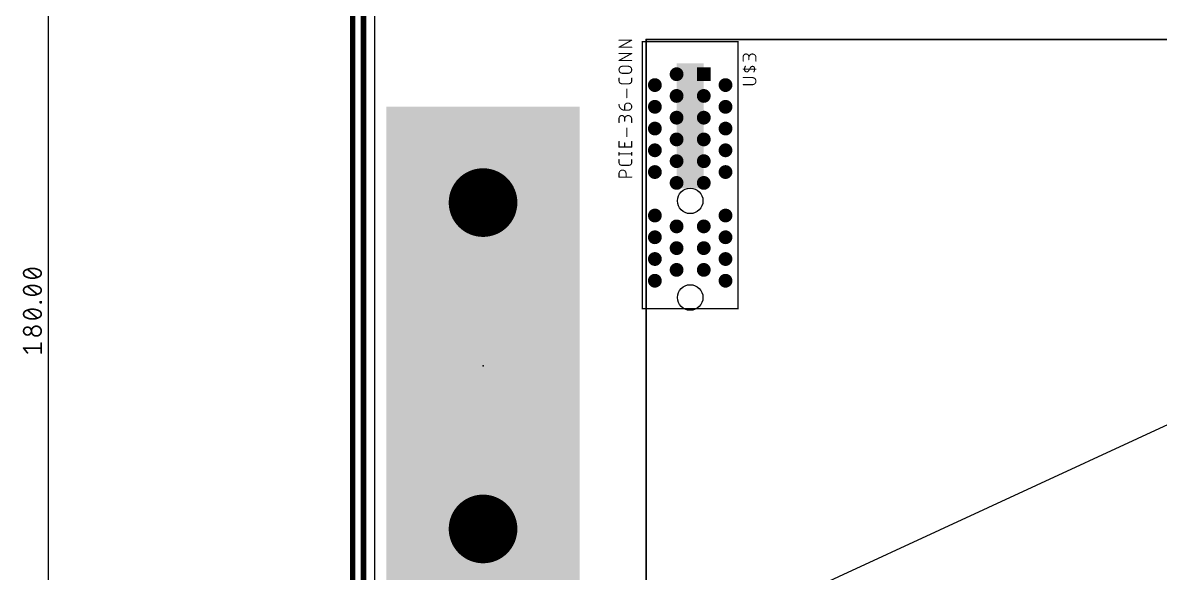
# Model space of a CAD drawing. Extents: x -92 to 260, y -27 to 208.
# Drawn here: x -32.4 to 72.3, y 65.9 to 116.6 of the extents above; entities that cross this region are included whole.
import ezdxf

# ---------------------------------------------------------------- set-up
doc = ezdxf.new("R2010")
doc.units = 0
for name, color, linetype in [('1', 12, 'CONTINUOUS'), ('121', 253, 'CONTINUOUS'), ('16', 132, 'CONTINUOUS'), ('17', 110, 'CONTINUOUS'), ('19', 53, 'CONTINUOUS'), ('20', 31, 'CONTINUOUS'), ('21', 253, 'CONTINUOUS'), ('23', 53, 'CONTINUOUS'), ('25', 253, 'CONTINUOUS'), ('27', 253, 'CONTINUOUS'), ('51', 253, 'CONTINUOUS')]:
    doc.layers.add(name, color=color, linetype=linetype)

# ---------------------------------------------------------------- blocks, each defined once
blk = doc.blocks.new('RECT')
blk.add_solid([(-0.5, -0.5), (0.5, -0.5), (-0.5, 0.5), (0.5, 0.5)])
blk = doc.blocks.new('ROUNDP')
at = {"const_width": 0.5}
blk.add_lwpolyline([(0, -0.25, 1), (0, 0.25, 1), (0, -0.25)], format="xyb", dxfattribs=at)
blk = doc.blocks.new('SQUAREP')
blk.add_solid([(-0.5, -0.5), (0.5, -0.5), (-0.5, 0.5), (0.5, 0.5)])

msp = doc.modelspace()

# ---------------------------------------------------------------- linework, layer by layer
at = {"layer": '1'}
for points, const_width in [([(-1, 181), (-1, 0)], 0.508), ([(-30, 179.935), (-30, 0.065)], 0.13), ([(-31.0119, 93.1436), (-31.9151, 93.8661)], 0.1524), ([(-31.0119, 91.5805), (-31.9151, 92.303)], 0.1524), ([(-31.0119, 89.3921), (-31.9151, 90.1146)], 0.1524), ([(-30.741, 90.8024), (-30.741, 90.8927)], 0.1524), ([(-30.741, 90.8927), (-30.6507, 90.8927)], 0.1524), ([(-30.6507, 90.8024), (-30.741, 90.8024)], 0.1524), ([(-30.6507, 90.8927), (-30.6507, 90.8024)], 0.1524), ([(-30.6507, 86.1756), (-30.6507, 87.0787)], 0.1524), ([(-31.9151, 86.1756), (-32.2763, 86.6271)], 0.1524), ([(-32.2763, 86.6271), (-30.6507, 86.6271)], 0.1524)]:
    msp.add_lwpolyline(points, dxfattribs=dict(at, const_width=const_width))
for points, const_width in [([(-32.0505, 93.821, 0.3205), (-32.2763, 93.5049)], 0.1524), ([(-32.2763, 93.5049, 0.3205), (-32.0505, 93.1888)], 0.1524), ([(-32.2382, 93.5049, 1), (-32.3144, 93.5049)], 0.0762), ([(-32.3144, 93.5049, 1), (-32.2382, 93.5049)], 0.0762), ([(-31.4635, 93.9564, 0.1139), (-32.0505, 93.821)], 0.1524), ([(-32.0672, 93.8552, 1), (-32.0338, 93.7867)], 0.0762), ([(-32.0505, 93.1888, 0.1139), (-31.4635, 93.0533)], 0.1524), ([(-32.0338, 93.223, 1), (-32.0672, 93.1545)], 0.0762), ([(-32.0382, 93.7849, 1), (-32.0629, 93.857)], 0.0762), ([(-32.0629, 93.1528, 1), (-32.0382, 93.2248)], 0.0762), ([(-31.8913, 93.8959, 1), (-31.9389, 93.8364)], 0.0762), ([(-30.8765, 93.821, 0.1139), (-31.4635, 93.9564)], 0.1524), ([(-31.4635, 93.9945, 1), (-31.4635, 93.9183)], 0.0762), ([(-31.4635, 93.0533, 0.1139), (-30.8765, 93.1888)], 0.1524), ([(-31.4635, 93.9183, 1), (-31.4635, 93.9945)], 0.0762), ([(-31.0357, 93.1139, 1), (-30.9881, 93.1734)], 0.0762), ([(-30.6507, 93.5049, 0.3205), (-30.8765, 93.821)], 0.1524), ([(-30.8641, 93.857, 1), (-30.8888, 93.7849)], 0.0762), ([(-30.8765, 93.1888, 0.3205), (-30.6507, 93.5049)], 0.1524), ([(-30.8888, 93.2248, 1), (-30.8641, 93.1528)], 0.0762), ([(-30.8932, 93.7867, 1), (-30.8598, 93.8552)], 0.0762), ([(-30.8598, 93.1545, 1), (-30.8932, 93.223)], 0.0762), ([(-30.6126, 93.5049, 1), (-30.6888, 93.5049)], 0.0762), ([(-30.6888, 93.5049, 1), (-30.6126, 93.5049)], 0.0762), ([(-32.0505, 92.2579, 0.3205), (-32.2763, 91.9418)], 0.1524), ([(-31.4635, 92.3933, 0.1139), (-32.0505, 92.2579)], 0.1524), ([(-32.0672, 92.2921, 1), (-32.0338, 92.2236)], 0.0762), ([(-32.0382, 92.2218, 1), (-32.0629, 92.2939)], 0.0762), ([(-31.8913, 92.3328, 1), (-31.9389, 92.2733)], 0.0762), ([(-31.4635, 93.0914, 1), (-31.4635, 93.0152)], 0.0762), ([(-30.8765, 92.2579, 0.1139), (-31.4635, 92.3933)], 0.1524), ([(-31.4635, 92.4314, 1), (-31.4635, 92.3552)], 0.0762), ([(-31.4635, 93.0152, 1), (-31.4635, 93.0914)], 0.0762), ([(-31.4635, 92.3552, 1), (-31.4635, 92.4314)], 0.0762), ([(-30.6507, 91.9418, 0.3205), (-30.8765, 92.2579)], 0.1524), ([(-30.8641, 92.2939, 1), (-30.8888, 92.2218)], 0.0762), ([(-30.8932, 92.2236, 1), (-30.8598, 92.2921)], 0.0762), ([(-32.2763, 91.9418, 0.3205), (-32.0505, 91.6257)], 0.1524), ([(-32.2382, 91.9418, 1), (-32.3144, 91.9418)], 0.0762), ([(-32.3144, 91.9418, 1), (-32.2382, 91.9418)], 0.0762), ([(-32.0505, 91.6257, 0.1139), (-31.4635, 91.4902)], 0.1524), ([(-32.0338, 91.6599, 1), (-32.0672, 91.5914)], 0.0762), ([(-32.0629, 91.5896, 1), (-32.0382, 91.6617)], 0.0762), ([(-31.4635, 91.4902, 0.1139), (-30.8765, 91.6257)], 0.1524), ([(-31.4635, 91.5283, 1), (-31.4635, 91.4521)], 0.0762), ([(-31.4635, 91.4521, 1), (-31.4635, 91.5283)], 0.0762), ([(-31.0357, 91.5508, 1), (-30.9881, 91.6103)], 0.0762), ([(-30.8765, 91.6257, 0.3205), (-30.6507, 91.9418)], 0.1524), ([(-30.8888, 91.6617, 1), (-30.8641, 91.5896)], 0.0762), ([(-30.8598, 91.5914, 1), (-30.8932, 91.6599)], 0.0762), ([(-30.6126, 91.9418, 1), (-30.6888, 91.9418)], 0.0762), ([(-30.6888, 91.9418, 1), (-30.6126, 91.9418)], 0.0762), ([(-32.0505, 90.0695, 0.3205), (-32.2763, 89.7534)], 0.1524), ([(-31.4635, 90.2049, 0.1139), (-32.0505, 90.0695)], 0.1524), ([(-32.0672, 90.1037, 1), (-32.0338, 90.0352)], 0.0762), ([(-32.0382, 90.0334, 1), (-32.0629, 90.1055)], 0.0762), ([(-31.8913, 90.1444, 1), (-31.9389, 90.0849)], 0.0762), ([(-30.8765, 90.0695, 0.1139), (-31.4635, 90.2049)], 0.1524), ([(-31.4635, 90.243, 1), (-31.4635, 90.1668)], 0.0762), ([(-31.4635, 90.1668, 1), (-31.4635, 90.243)], 0.0762), ([(-30.6507, 89.7534, 0.3205), (-30.8765, 90.0695)], 0.1524), ([(-30.8641, 90.1055, 1), (-30.8888, 90.0334)], 0.0762), ([(-30.8932, 90.0352, 1), (-30.8598, 90.1037)], 0.0762), ([(-30.7029, 90.8927, 1), (-30.7791, 90.8927)], 0.0762), ([(-30.741, 90.9308, 1), (-30.741, 90.8546)], 0.0762), ([(-30.741, 90.8405, 1), (-30.741, 90.7643)], 0.0762), ([(-30.7791, 90.8024, 1), (-30.7029, 90.8024)], 0.0762), ([(-30.6126, 90.8927, 1), (-30.6888, 90.8927)], 0.0762), ([(-30.6888, 90.8024, 1), (-30.6126, 90.8024)], 0.0762), ([(-30.6507, 90.8546, 1), (-30.6507, 90.9308)], 0.0762), ([(-30.6507, 90.7643, 1), (-30.6507, 90.8405)], 0.0762), ([(-32.2763, 89.7534, 0.3205), (-32.0505, 89.4373)], 0.1524), ([(-32.2382, 89.7534, 1), (-32.3144, 89.7534)], 0.0762), ([(-32.3144, 89.7534, 1), (-32.2382, 89.7534)], 0.0762), ([(-32.0338, 89.4716, 1), (-32.0672, 89.4031)], 0.0762), ([(-32.0505, 89.4373, 0.1139), (-31.4635, 89.3018)], 0.1524), ([(-32.0629, 89.4013, 1), (-32.0382, 89.4733)], 0.0762), ([(-31.4635, 89.3018, 0.1139), (-30.8765, 89.4373)], 0.1524), ([(-31.4635, 89.3399, 1), (-31.4635, 89.2637)], 0.0762), ([(-31.4635, 89.2637, 1), (-31.4635, 89.3399)], 0.0762), ([(-31.0357, 89.3624, 1), (-30.9881, 89.4219)], 0.0762), ([(-30.8765, 89.4373, 0.3205), (-30.6507, 89.7534)], 0.1524), ([(-30.8888, 89.4733, 1), (-30.8641, 89.4013)], 0.0762), ([(-30.8598, 89.4031, 1), (-30.8932, 89.4716)], 0.0762), ([(-30.6126, 89.7534, 1), (-30.6888, 89.7534)], 0.0762), ([(-30.6888, 89.7534, 1), (-30.6126, 89.7534)], 0.0762), ([(-31.9151, 88.5515, 1), (-31.9151, 87.829)], 0.1524), ([(-31.9151, 87.829, 1), (-31.9151, 88.5515)], 0.1524), ([(-31.9151, 88.5896, 1), (-31.9151, 88.5134)], 0.0762), ([(-31.9151, 88.5134, 1), (-31.9151, 88.5896)], 0.0762), ([(-31.1023, 88.6418, 1), (-31.1023, 87.7387)], 0.1524), ([(-31.1023, 87.7387, 1), (-31.1023, 88.6418)], 0.1524), ([(-31.1023, 88.6799, 1), (-31.1023, 88.6037)], 0.0762), ([(-31.1023, 88.6037, 1), (-31.1023, 88.6799)], 0.0762), ([(-31.9151, 87.8671, 1), (-31.9151, 87.7909)], 0.0762), ([(-31.9151, 87.7909, 1), (-31.9151, 87.8671)], 0.0762), ([(-31.1023, 87.7768, 1), (-31.1023, 87.7006)], 0.0762), ([(-31.1023, 87.7006, 1), (-31.1023, 87.7768)], 0.0762), ([(-30.6126, 87.0787, 1), (-30.6888, 87.0787)], 0.0762), ([(-32.2465, 86.6509, 1), (-32.3061, 86.6033)], 0.0762), ([(-32.2763, 86.6652, 1), (-32.2763, 86.589)], 0.0762), ([(-31.9448, 86.1518, 1), (-31.8853, 86.1994)], 0.0762), ([(-30.6888, 86.1756, 1), (-30.6126, 86.1756)], 0.0762), ([(-30.6507, 86.589, 1), (-30.6507, 86.6652)], 0.0762)]:
    msp.add_lwpolyline(points, format="xyb", dxfattribs=dict(at, const_width=const_width))
at = {"layer": '121', "const_width": 0.1524}
for points in [[(25, 115), (85, 115)], [(25, 40), (25, 115)]]:
    msp.add_lwpolyline(points, dxfattribs=at)
at = {"layer": '121', "const_width": 0.0762}
for points in [[(25, 115.0381, 1), (25, 114.9619)], [(25.0381, 115, 1), (24.9619, 115)]]:
    msp.add_lwpolyline(points, format="xyb", dxfattribs=at)
at = {"layer": '16', "const_width": 0.508}
msp.add_lwpolyline([(-2, 183), (-2, -1)], dxfattribs=at)
at = {"layer": '19'}
msp.add_line((32.31, 60.82), (90.81, 87.82), dxfattribs=at)
at = {"layer": '20'}
msp.add_line((0, 180), (0, 0), dxfattribs=at)
for centre in [(29.06, 100.17), (29.06, 91.28)]:
    msp.add_circle(centre, 1.175, dxfattribs=at)
at = {"layer": '21', "const_width": 0.127}
for points in [[(24.66, 114.82), (33.46, 114.82)], [(24.66, 114.82), (24.66, 90.24)], [(33.46, 114.82), (33.46, 90.24)], [(33.46, 90.24), (24.66, 90.24)]]:
    msp.add_lwpolyline(points, dxfattribs=at)
at = {"layer": '21', "const_width": 0.0635}
for points in [[(24.66, 114.8518, 1), (24.66, 114.7883)], [(24.6917, 114.82, 1), (24.6283, 114.82)], [(33.4918, 114.82, 1), (33.4282, 114.82)], [(33.46, 114.7883, 1), (33.46, 114.8518)], [(24.66, 90.2718, 1), (24.66, 90.2083)], [(24.6283, 90.24, 1), (24.6917, 90.24)], [(33.4282, 90.24, 1), (33.4918, 90.24)], [(33.46, 90.2083, 1), (33.46, 90.2718)]]:
    msp.add_lwpolyline(points, format="xyb", dxfattribs=at)
at = {"layer": '23'}
for p in [(25, 115), (10, 85)]:
    msp.add_point(p, dxfattribs=at)
at = {"layer": '25'}
for points, const_width in [([(34.4601, 113.4196, 1), (33.9408, 113.4196)], 0.1016), ([(33.9662, 113.4196, 1), (33.9154, 113.4196)], 0.0508), ([(33.9154, 113.4196, 1), (33.9662, 113.4196)], 0.0508), ([(33.9154, 113.0301, 1), (33.9662, 113.0301)], 0.0508), ([(35.1092, 113.3546, 1), (34.4601, 113.3546)], 0.1016), ([(34.4855, 113.4196, 1), (34.4347, 113.4196)], 0.0508), ([(34.4347, 113.4196, 1), (34.4855, 113.4196)], 0.0508), ([(34.4347, 113.3546, 1), (34.4855, 113.3546)], 0.0508), ([(34.4347, 113.1599, 1), (34.4855, 113.1599)], 0.0508), ([(35.1346, 113.3546, 1), (35.0838, 113.3546)], 0.0508), ([(35.0838, 113.3546, 1), (35.1346, 113.3546)], 0.0508), ([(35.0838, 113.0301, 1), (35.1346, 113.0301)], 0.0508), ([(33.9408, 112.3132, 1), (33.9408, 112.2624)], 0.0508), ([(34.1355, 112.5475, 0.1823), (34.0706, 112.1905)], 0.1016), ([(34.0706, 112.1905, 0.6917), (34.4276, 112.1256)], 0.1016), ([(34.0956, 112.195, 1), (34.0456, 112.1859)], 0.0508), ([(34.0456, 112.1859, 1), (34.0956, 112.195)], 0.0508), ([(34.1573, 112.5344, 1), (34.1138, 112.5606)], 0.0508), ([(34.4059, 112.1386, 1), (34.4494, 112.1125)], 0.0508), ([(34.4494, 112.1125, 1), (34.4059, 112.1386)], 0.0508), ([(34.5032, 112.3009, 1), (34.5468, 112.2748)], 0.0508), ([(34.5468, 112.2748, 1), (34.5032, 112.3009)], 0.0508), ([(34.9794, 112.3852, 0.6917), (34.6224, 112.4501)], 0.1016), ([(34.6006, 112.4632, 1), (34.6441, 112.4371)], 0.0508), ([(34.6441, 112.4371, 1), (34.6006, 112.4632)], 0.0508), ([(34.9145, 112.0282, 0.1823), (34.9794, 112.3852)], 0.1016), ([(34.8927, 112.0413, 1), (34.9362, 112.0151)], 0.0508), ([(35.0044, 112.3898, 1), (34.9544, 112.3806)], 0.0508), ([(34.9544, 112.3806, 1), (35.0044, 112.3898)], 0.0508), ([(35.1092, 112.2624, 1), (35.1092, 112.3132)], 0.0508), ([(33.9408, 111.5329, 1), (33.9408, 111.4821)], 0.0508), ([(34.7846, 110.8584, 1), (34.7846, 111.5075)], 0.1016), ([(34.7846, 111.5329, 1), (34.7846, 111.4821)], 0.0508), ([(34.7846, 111.4821, 1), (34.7846, 111.5329)], 0.0508), ([(33.9408, 110.8838, 1), (33.9408, 110.833)], 0.0508), ([(34.7846, 110.8838, 1), (34.7846, 110.833)], 0.0508), ([(34.7846, 110.833, 1), (34.7846, 110.8838)], 0.0508)]:
    msp.add_lwpolyline(points, format="xyb", dxfattribs=dict(at, const_width=const_width))
at = {"layer": '25', "const_width": 0.1016}
for points in [[(33.9408, 113.0301), (33.9408, 113.4196)], [(34.4601, 113.4196), (34.4601, 113.1599)], [(35.1092, 113.0301), (35.1092, 113.3546)], [(35.1092, 112.2878), (33.9408, 112.2878)], [(34.525, 112.2878), (34.4276, 112.1256)], [(34.525, 112.2878), (34.6224, 112.4501)], [(34.7846, 111.5075), (33.9408, 111.5075)], [(33.9408, 110.8584), (34.7846, 110.8584)]]:
    msp.add_lwpolyline(points, dxfattribs=at)
at = {"layer": '27', "const_width": 0.1016}
for points in [[(22.5108, 114.3001), (23.6792, 114.9492)], [(23.6792, 114.9492), (22.5108, 114.9492)], [(23.6792, 114.3001), (22.5108, 114.3001)], [(22.5108, 113.0809), (23.6792, 113.73)], [(23.6792, 113.73), (22.5108, 113.73)], [(23.6792, 113.0809), (22.5108, 113.0809)], [(22.8354, 112.5489), (23.3546, 112.5489)], [(22.5108, 111.2036), (22.5108, 111.4633)], [(23.4196, 110.944), (22.7704, 110.944)], [(23.3546, 111.8998), (22.8354, 111.8998)], [(23.6792, 111.4633), (23.6792, 111.2036)], [(23.2248, 109.6632), (23.2248, 110.4421)], [(23.0301, 108.5089), (23.0301, 108.8984)], [(23.2897, 109.158), (23.3546, 109.158)], [(22.5108, 107.3659), (22.5108, 107.7554)], [(23.3546, 108.5089), (23.0301, 108.5089)], [(23.0301, 107.7554), (23.0301, 107.4957)], [(23.2248, 106.0818), (23.2248, 106.8607)], [(23.6792, 107.3659), (23.6792, 107.6905)], [(22.5108, 105.1203), (22.5108, 105.6395)], [(23.6792, 105.1203), (22.5108, 105.1203)], [(22.5108, 104.3602), (22.5108, 104.6199)], [(23.0301, 105.1203), (23.0301, 105.5097)], [(23.6792, 105.6395), (23.6792, 105.1203)], [(23.6792, 104.3602), (23.6792, 104.6199)], [(22.5108, 104.4901), (23.6792, 104.4901)], [(22.5108, 103.6979), (22.5108, 103.9576)], [(23.6792, 103.9576), (23.6792, 103.6979)], [(22.5108, 102.3536), (22.5108, 102.6782)], [(23.4196, 103.4383), (22.7704, 103.4383)], [(23.1599, 102.6782), (23.1599, 102.3536)], [(23.6792, 102.3536), (22.5108, 102.3536)]]:
    msp.add_lwpolyline(points, dxfattribs=at)
at = {"layer": '27'}
for points, const_width in [([(22.5108, 114.9746, 1), (22.5108, 114.9238)], 0.0508), ([(22.5108, 114.3255, 1), (22.5108, 114.2747)], 0.0508), ([(22.4985, 114.3223, 1), (22.5231, 114.2779)], 0.0508), ([(23.6915, 114.927, 1), (23.6669, 114.9714)], 0.0508), ([(23.6792, 114.9238, 1), (23.6792, 114.9746)], 0.0508), ([(23.6792, 114.2747, 1), (23.6792, 114.3255)], 0.0508), ([(22.5108, 113.7554, 1), (22.5108, 113.7046)], 0.0508), ([(22.5108, 113.1063, 1), (22.5108, 113.0555)], 0.0508), ([(22.4985, 113.1031, 1), (22.5231, 113.0587)], 0.0508), ([(23.6915, 113.7078, 1), (23.6669, 113.7522)], 0.0508), ([(23.6792, 113.7046, 1), (23.6792, 113.7554)], 0.0508), ([(23.6792, 113.0555, 1), (23.6792, 113.1063)], 0.0508), ([(22.8354, 112.5489, 1), (22.8354, 111.8998)], 0.1016), ([(22.8354, 112.5743, 1), (22.8354, 112.5235)], 0.0508), ([(22.8354, 112.5235, 1), (22.8354, 112.5743)], 0.0508), ([(23.3546, 111.8998, 1), (23.3546, 112.5489)], 0.1016), ([(23.3546, 112.5743, 1), (23.3546, 112.5235)], 0.0508), ([(23.3546, 112.5235, 1), (23.3546, 112.5743)], 0.0508), ([(22.5362, 111.4633, 1), (22.4854, 111.4633)], 0.0508), ([(22.5108, 111.2036, 0.4142), (22.7704, 110.944)], 0.1016), ([(22.5362, 111.2036, 1), (22.4854, 111.2036)], 0.0508), ([(22.4854, 111.2036, 1), (22.5362, 111.2036)], 0.0508), ([(22.7704, 110.9694, 1), (22.7704, 110.9186)], 0.0508), ([(22.7704, 110.9186, 1), (22.7704, 110.9694)], 0.0508), ([(22.8354, 111.9252, 1), (22.8354, 111.8744)], 0.0508), ([(22.8354, 111.8744, 1), (22.8354, 111.9252)], 0.0508), ([(23.3546, 111.9252, 1), (23.3546, 111.8744)], 0.0508), ([(23.3546, 111.8744, 1), (23.3546, 111.9252)], 0.0508), ([(23.4196, 110.944, 0.4142), (23.6792, 111.2036)], 0.1016), ([(23.4196, 110.9694, 1), (23.4196, 110.9186)], 0.0508), ([(23.4196, 110.9186, 1), (23.4196, 110.9694)], 0.0508), ([(23.7046, 111.4633, 1), (23.6538, 111.4633)], 0.0508), ([(23.7046, 111.2036, 1), (23.6538, 111.2036)], 0.0508), ([(23.6538, 111.2036, 1), (23.7046, 111.2036)], 0.0508), ([(23.2502, 110.4421, 1), (23.1994, 110.4421)], 0.0508), ([(22.5108, 109.0282, 0.4142), (23.0301, 108.5089)], 0.1016), ([(22.5362, 109.0282, 1), (22.4854, 109.0282)], 0.0508), ([(23.2897, 109.158, 0.4142), (23.0301, 108.8984)], 0.1016), ([(23.0555, 108.8984, 1), (23.0047, 108.8984)], 0.0508), ([(23.0047, 108.8984, 1), (23.0555, 108.8984)], 0.0508), ([(23.1994, 109.6632, 1), (23.2502, 109.6632)], 0.0508), ([(23.2897, 109.1834, 1), (23.2897, 109.1326)], 0.0508), ([(23.2897, 109.1326, 1), (23.2897, 109.1834)], 0.0508), ([(23.3546, 108.5089, 1), (23.3546, 109.158)], 0.1016), ([(23.3546, 109.1834, 1), (23.3546, 109.1326)], 0.0508), ([(23.3546, 109.1326, 1), (23.3546, 109.1834)], 0.0508), ([(23.0301, 107.7554, 1), (22.5108, 107.7554)], 0.1016), ([(22.5362, 107.7554, 1), (22.4854, 107.7554)], 0.0508), ([(23.0301, 108.5343, 1), (23.0301, 108.4835)], 0.0508), ([(23.0047, 108.5089, 1), (23.0555, 108.5089)], 0.0508), ([(23.6792, 107.6905, 1), (23.0301, 107.6905)], 0.1016), ([(23.0555, 107.7554, 1), (23.0047, 107.7554)], 0.0508), ([(23.0301, 108.4835, 1), (23.0301, 108.5343)], 0.0508), ([(23.3546, 108.5343, 1), (23.3546, 108.4835)], 0.0508), ([(23.3546, 108.4835, 1), (23.3546, 108.5343)], 0.0508), ([(22.4854, 107.7554, 1), (22.5362, 107.7554)], 0.0508), ([(22.4854, 107.3659, 1), (22.5362, 107.3659)], 0.0508), ([(23.0047, 107.7554, 1), (23.0555, 107.7554)], 0.0508), ([(23.0047, 107.6905, 1), (23.0555, 107.6905)], 0.0508), ([(23.0047, 107.4957, 1), (23.0555, 107.4957)], 0.0508), ([(23.2502, 106.8607, 1), (23.1994, 106.8607)], 0.0508), ([(23.7046, 107.6905, 1), (23.6538, 107.6905)], 0.0508), ([(23.6538, 107.6905, 1), (23.7046, 107.6905)], 0.0508), ([(23.6538, 107.3659, 1), (23.7046, 107.3659)], 0.0508), ([(23.1994, 106.0818, 1), (23.2502, 106.0818)], 0.0508), ([(22.5362, 105.6395, 1), (22.4854, 105.6395)], 0.0508), ([(22.5108, 105.1457, 1), (22.5108, 105.0949)], 0.0508), ([(22.4854, 105.1203, 1), (22.5362, 105.1203)], 0.0508), ([(22.5362, 104.6199, 1), (22.4854, 104.6199)], 0.0508), ([(23.0555, 105.5097, 1), (23.0047, 105.5097)], 0.0508), ([(23.0047, 105.1203, 1), (23.0555, 105.1203)], 0.0508), ([(23.7046, 105.6395, 1), (23.6538, 105.6395)], 0.0508), ([(23.6538, 105.1203, 1), (23.7046, 105.1203)], 0.0508), ([(23.7046, 104.6199, 1), (23.6538, 104.6199)], 0.0508), ([(23.6792, 105.0949, 1), (23.6792, 105.1457)], 0.0508), ([(22.5108, 104.5155, 1), (22.5108, 104.4647)], 0.0508), ([(22.4854, 104.3602, 1), (22.5362, 104.3602)], 0.0508), ([(22.5362, 103.9576, 1), (22.4854, 103.9576)], 0.0508), ([(22.5108, 103.6979, 0.4142), (22.7704, 103.4383)], 0.1016), ([(22.5362, 103.6979, 1), (22.4854, 103.6979)], 0.0508), ([(22.4854, 103.6979, 1), (22.5362, 103.6979)], 0.0508), ([(23.4196, 103.4383, 0.4142), (23.6792, 103.6979)], 0.1016), ([(23.6538, 104.3602, 1), (23.7046, 104.3602)], 0.0508), ([(23.7046, 103.9576, 1), (23.6538, 103.9576)], 0.0508), ([(23.7046, 103.6979, 1), (23.6538, 103.6979)], 0.0508), ([(23.6538, 103.6979, 1), (23.7046, 103.6979)], 0.0508), ([(23.6792, 104.4647, 1), (23.6792, 104.5155)], 0.0508), ([(23.1599, 102.6782, 1), (22.5108, 102.6782)], 0.1016), ([(22.5362, 102.6782, 1), (22.4854, 102.6782)], 0.0508), ([(22.4854, 102.6782, 1), (22.5362, 102.6782)], 0.0508), ([(22.7704, 103.4637, 1), (22.7704, 103.4129)], 0.0508), ([(22.7704, 103.4129, 1), (22.7704, 103.4637)], 0.0508), ([(23.1853, 102.6782, 1), (23.1345, 102.6782)], 0.0508), ([(23.1345, 102.6782, 1), (23.1853, 102.6782)], 0.0508), ([(23.4196, 103.4637, 1), (23.4196, 103.4129)], 0.0508), ([(23.4196, 103.4129, 1), (23.4196, 103.4637)], 0.0508), ([(22.5108, 102.379, 1), (22.5108, 102.3282)], 0.0508), ([(22.4854, 102.3536, 1), (22.5362, 102.3536)], 0.0508), ([(23.1345, 102.3536, 1), (23.1853, 102.3536)], 0.0508), ([(23.6792, 102.3282, 1), (23.6792, 102.379)], 0.0508)]:
    msp.add_lwpolyline(points, format="xyb", dxfattribs=dict(at, const_width=const_width))

# ---------------------------------------------------------------- block references
at = {"layer": '17'}
for name, p, xscale, yscale, rotation in [('ROUNDP', (27.81, 111.82), 1.27, 1.27, 270), ('ROUNDP', (27.81, 111.82), 1.27, 1.27, 270), ('SQUAREP', (30.31, 111.82), 1.27, 1.27, 270), ('SQUAREP', (30.31, 111.82), 1.27, 1.27, 270), ('ROUNDP', (25.81, 110.82), 1.27, 1.27, 270), ('ROUNDP', (25.81, 110.82), 1.27, 1.27, 270), ('ROUNDP', (32.31, 110.82), 1.27, 1.27, 270), ('ROUNDP', (32.31, 110.82), 1.27, 1.27, 270), ('ROUNDP', (27.81, 109.82), 1.27, 1.27, 270), ('ROUNDP', (27.81, 109.82), 1.27, 1.27, 270), ('ROUNDP', (30.31, 109.82), 1.27, 1.27, 270), ('ROUNDP', (30.31, 109.82), 1.27, 1.27, 270), ('ROUNDP', (25.81, 108.82), 1.27, 1.27, 270), ('ROUNDP', (25.81, 108.82), 1.27, 1.27, 270), ('ROUNDP', (32.31, 108.82), 1.27, 1.27, 270), ('ROUNDP', (32.31, 108.82), 1.27, 1.27, 270), ('ROUNDP', (27.81, 107.82), 1.27, 1.27, 270), ('ROUNDP', (27.81, 107.82), 1.27, 1.27, 270), ('ROUNDP', (30.31, 107.82), 1.27, 1.27, 270), ('ROUNDP', (30.31, 107.82), 1.27, 1.27, 270), ('ROUNDP', (25.81, 106.82), 1.27, 1.27, 270), ('ROUNDP', (25.81, 106.82), 1.27, 1.27, 270), ('ROUNDP', (32.31, 106.82), 1.27, 1.27, 270), ('ROUNDP', (32.31, 106.82), 1.27, 1.27, 270), ('ROUNDP', (27.81, 105.82), 1.27, 1.27, 270), ('ROUNDP', (27.81, 105.82), 1.27, 1.27, 270), ('ROUNDP', (30.31, 105.82), 1.27, 1.27, 270), ('ROUNDP', (30.31, 105.82), 1.27, 1.27, 270), ('ROUNDP', (25.81, 104.82), 1.27, 1.27, 270), ('ROUNDP', (25.81, 104.82), 1.27, 1.27, 270), ('ROUNDP', (32.31, 104.82), 1.27, 1.27, 270), ('ROUNDP', (32.31, 104.82), 1.27, 1.27, 270), ('ROUNDP', (27.81, 103.82), 1.27, 1.27, 270), ('ROUNDP', (27.81, 103.82), 1.27, 1.27, 270), ('ROUNDP', (30.31, 103.82), 1.27, 1.27, 270), ('ROUNDP', (30.31, 103.82), 1.27, 1.27, 270), ('ROUNDP', (10, 100.01), 6.316, 6.316, 90), ('ROUNDP', (10, 100.01), 6.316, 6.316, 90), ('ROUNDP', (25.81, 102.82), 1.27, 1.27, 270), ('ROUNDP', (25.81, 102.82), 1.27, 1.27, 270), ('ROUNDP', (32.31, 102.82), 1.27, 1.27, 270), ('ROUNDP', (32.31, 102.82), 1.27, 1.27, 270), ('ROUNDP', (27.81, 101.82), 1.27, 1.27, 270), ('ROUNDP', (27.81, 101.82), 1.27, 1.27, 270), ('ROUNDP', (30.31, 101.82), 1.27, 1.27, 270), ('ROUNDP', (30.31, 101.82), 1.27, 1.27, 270), ('ROUNDP', (25.81, 98.82), 1.27, 1.27, 270), ('ROUNDP', (25.81, 98.82), 1.27, 1.27, 270), ('ROUNDP', (32.31, 98.82), 1.27, 1.27, 270), ('ROUNDP', (32.31, 98.82), 1.27, 1.27, 270), ('ROUNDP', (27.81, 97.82), 1.27, 1.27, 270), ('ROUNDP', (27.81, 97.82), 1.27, 1.27, 270), ('ROUNDP', (30.31, 97.82), 1.27, 1.27, 270), ('ROUNDP', (30.31, 97.82), 1.27, 1.27, 270), ('ROUNDP', (25.81, 96.82), 1.27, 1.27, 270), ('ROUNDP', (25.81, 96.82), 1.27, 1.27, 270), ('ROUNDP', (32.31, 96.82), 1.27, 1.27, 270), ('ROUNDP', (32.31, 96.82), 1.27, 1.27, 270), ('ROUNDP', (27.81, 95.82), 1.27, 1.27, 270), ('ROUNDP', (27.81, 95.82), 1.27, 1.27, 270), ('ROUNDP', (30.31, 95.82), 1.27, 1.27, 270), ('ROUNDP', (30.31, 95.82), 1.27, 1.27, 270), ('ROUNDP', (25.81, 94.82), 1.27, 1.27, 270), ('ROUNDP', (25.81, 94.82), 1.27, 1.27, 270), ('ROUNDP', (32.31, 94.82), 1.27, 1.27, 270), ('ROUNDP', (32.31, 94.82), 1.27, 1.27, 270), ('ROUNDP', (27.81, 93.82), 1.27, 1.27, 270), ('ROUNDP', (27.81, 93.82), 1.27, 1.27, 270), ('ROUNDP', (30.31, 93.82), 1.27, 1.27, 270), ('ROUNDP', (30.31, 93.82), 1.27, 1.27, 270), ('ROUNDP', (25.81, 92.82), 1.27, 1.27, 270), ('ROUNDP', (25.81, 92.82), 1.27, 1.27, 270), ('ROUNDP', (32.31, 92.82), 1.27, 1.27, 270), ('ROUNDP', (32.31, 92.82), 1.27, 1.27, 270), ('ROUNDP', (10, 69.99), 6.316, 6.316, 90), ('ROUNDP', (10, 69.99), 6.316, 6.316, 90)]:
    msp.add_blockref(name, p, dxfattribs=dict(at, xscale=xscale, yscale=yscale, rotation=rotation))
at = {"layer": '21', "xscale": 47.64, "yscale": 17.8, "rotation": 90}
msp.add_blockref('RECT', (10, 85), dxfattribs=at)
at = {"layer": '51', "xscale": 11.5, "yscale": 2.5, "rotation": 270}
msp.add_blockref('RECT', (29.06, 107.07), dxfattribs=at)

doc.saveas('drawing.dxf')
